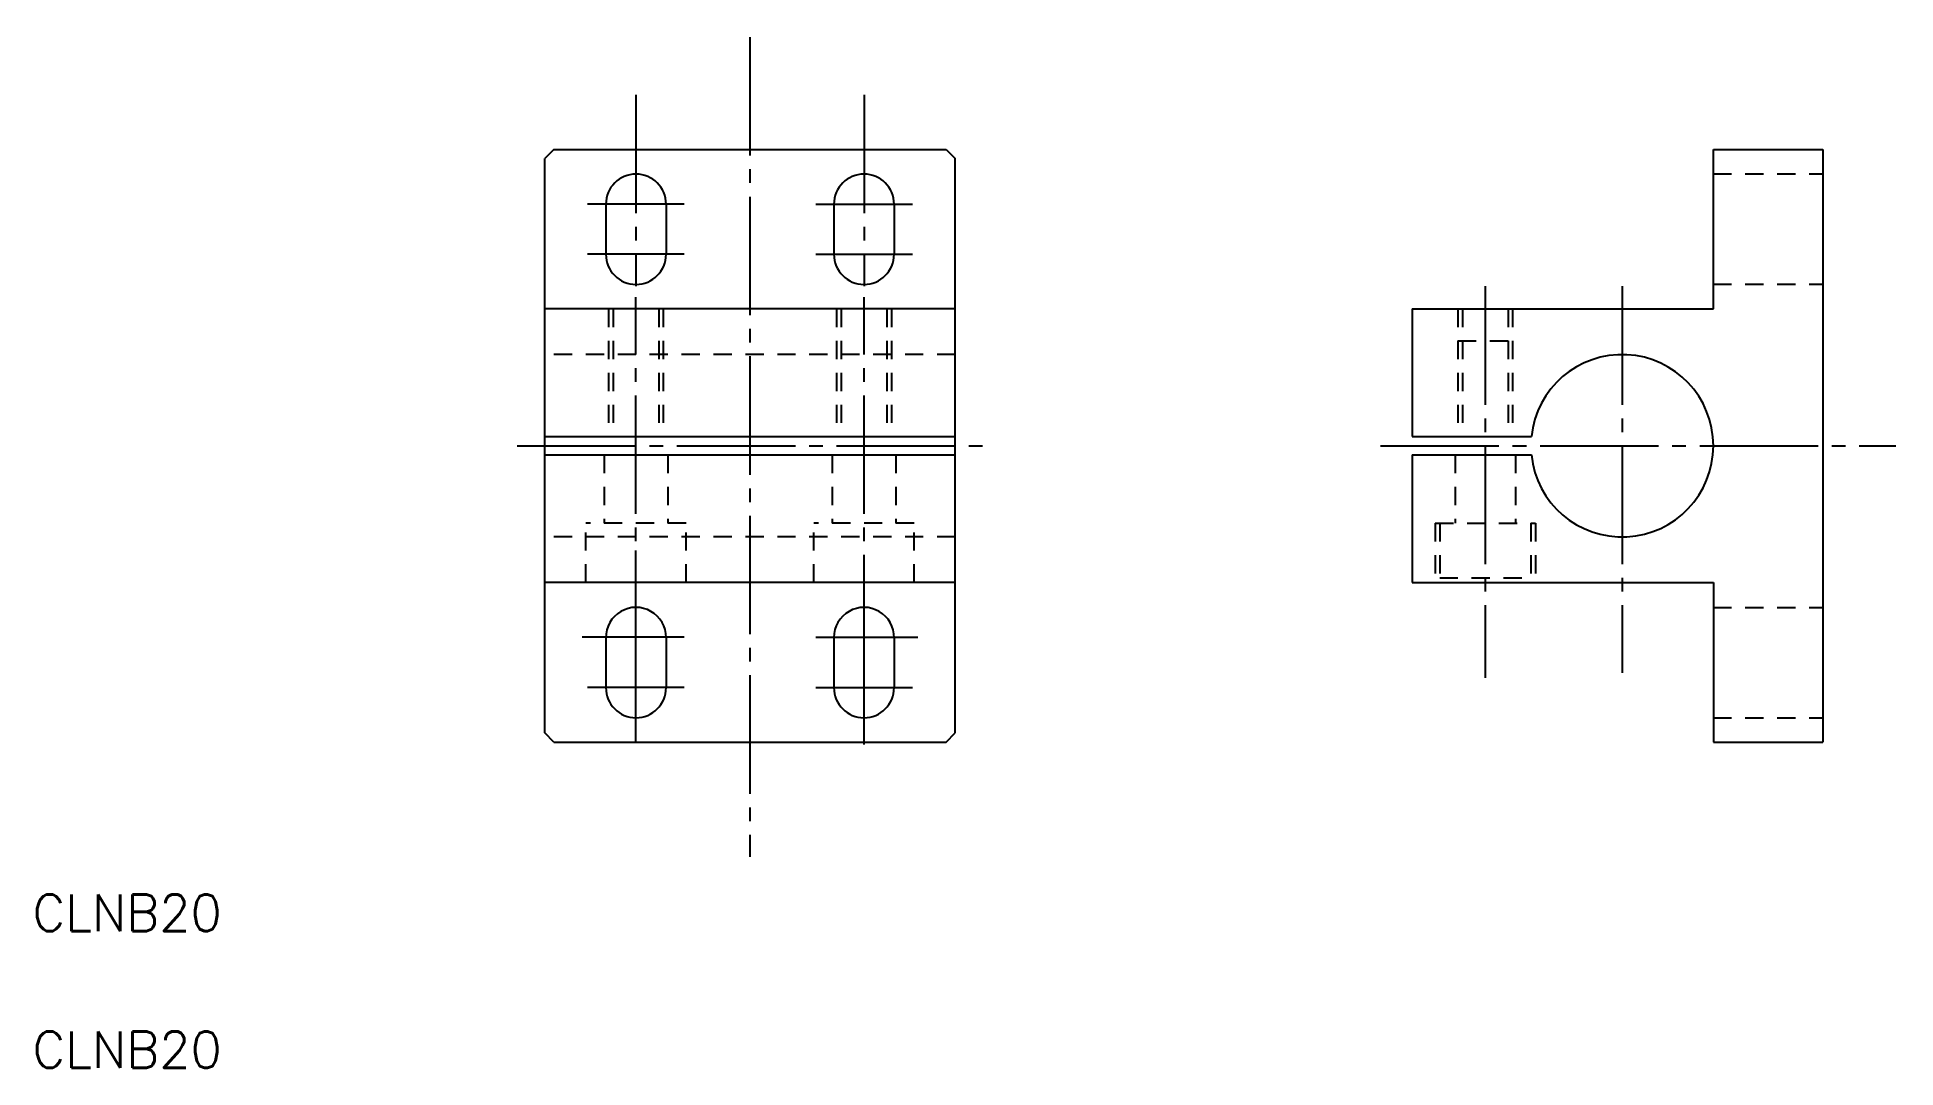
# Model space of a CAD drawing. Extents: x 2039 to 2243, y 153 to 266.
import ezdxf

# ---------------------------------------------------------------- set-up
doc = ezdxf.new("R2010")
doc.units = 0
doc.header["$MEASUREMENT"] = 0
doc.linetypes.add('CENTER', pattern=[17.5, 13, -1.5, 1.5, -1.5])
doc.linetypes.add('DASHED', pattern=[3.5, 2, -1.5])
doc.layers.get('0').update_dxf_attribs({"linetype": 'CONTINUOUS'})
doc.layers.add('CENTER', color=1, linetype='CENTER')
doc.styles.get("Standard").update_dxf_attribs({"font": 'txt.shx'})

msp = doc.modelspace()

# ---------------------------------------------------------------- linework, layer by layer
at = {"color": 7, "linetype": 'Continuous'}
for p, q in [((2095.55, 254.08), (2094.55, 253.08)), ((2094.55, 190.08), (2094.55, 253.08)), ((2095.55, 254.08), (2138.55, 254.08)), ((2138.55, 254.08), (2139.55, 253.08)), ((2139.55, 190.08), (2139.55, 253.08)), ((2222.65, 236.58), (2222.65, 254.08)), ((2222.65, 254.08), (2234.65, 254.08)), ((2234.65, 254.08), (2234.65, 189.08)), ((2101.25, 248.08), (2101.25, 242.58)), ((2107.85, 248.08), (2107.85, 242.58)), ((2126.25, 248.08), (2126.25, 242.58)), ((2132.85, 248.08), (2132.85, 242.58)), ((2189.65, 236.58), (2189.65, 222.58)), ((2189.65, 236.58), (2222.65, 236.58)), ((2094.55, 222.58), (2139.55, 222.58)), ((2189.65, 222.58), (2202.7, 222.58)), ((2094.55, 220.58), (2139.55, 220.58)), ((2189.65, 220.58), (2202.7, 220.58)), ((2189.65, 220.58), (2189.65, 206.58)), ((2139.55, 206.58), (2094.55, 206.58)), ((2189.65, 206.58), (2222.65, 206.58)), ((2222.65, 206.58), (2222.65, 189.08)), ((2101.25, 200.58), (2101.25, 195.05)), ((2107.85, 200.55), (2107.85, 195.05)), ((2126.25, 200.55), (2126.25, 195.05)), ((2132.85, 200.58), (2132.85, 195.05)), ((2095.55, 189.08), (2094.55, 190.08)), ((2138.55, 189.08), (2139.55, 190.08)), ((2095.55, 189.08), (2138.55, 189.08)), ((2222.65, 189.08), (2234.65, 189.08))]:
    msp.add_line(p, q, dxfattribs=at)
at = {"color": 3, "linetype": 'DASHED'}
for p, q in [((2222.65, 251.4), (2234.65, 251.4)), ((2222.65, 239.3), (2234.65, 239.3)), ((2101.55, 236.58), (2101.55, 222.58)), ((2102.05, 236.58), (2102.05, 222.58)), ((2107.05, 236.58), (2107.05, 222.58)), ((2107.55, 236.58), (2107.55, 222.58)), ((2126.55, 236.58), (2126.55, 222.58)), ((2127.05, 236.58), (2127.05, 222.58)), ((2132.05, 236.58), (2132.05, 222.58)), ((2132.55, 236.58), (2132.55, 222.58)), ((2194.65, 236.58), (2194.65, 222.58)), ((2195.15, 236.58), (2195.15, 222.58)), ((2200.15, 236.58), (2200.15, 222.58)), ((2200.65, 236.58), (2200.65, 222.58)), ((2194.65, 233.08), (2200.65, 233.08)), ((2139.55, 231.58), (2094.55, 231.58)), ((2101.05, 220.58), (2101.05, 213.08)), ((2108.05, 220.58), (2108.05, 213.08)), ((2126.05, 220.58), (2126.05, 213.08)), ((2133.05, 220.58), (2133.05, 213.08)), ((2194.35, 220.58), (2194.35, 213.08)), ((2200.95, 220.58), (2200.95, 213.08)), ((2099.05, 206.58), (2099.05, 213.08)), ((2110.05, 213.08), (2099.05, 213.08)), ((2110.05, 206.58), (2110.05, 213.08)), ((2124.05, 206.58), (2124.05, 213.08)), ((2135.05, 213.08), (2124.05, 213.08)), ((2135.05, 206.58), (2135.05, 213.08)), ((2192.15, 213.08), (2203.15, 213.08)), ((2192.15, 213.08), (2192.15, 206.58)), ((2192.65, 213.08), (2192.65, 207.08)), ((2202.65, 213.08), (2202.65, 207.08)), ((2203.15, 213.08), (2203.15, 206.58)), ((2139.55, 211.58), (2094.55, 211.58)), ((2192.65, 207.08), (2202.65, 207.08)), ((2222.65, 203.85), (2234.65, 203.85)), ((2222.65, 191.75), (2234.65, 191.75))]:
    msp.add_line(p, q, dxfattribs=at)
msp.add_line((2139.55, 236.58), (2094.55, 236.58))
at = {"color": 7, "linetype": 'Continuous'}
for centre, radius, start, end in [((2104.55, 248.08), 3.3, 0, 180), ((2129.55, 248.08), 3.3, 0, 180), ((2104.55, 242.58), 3.3, 180, 0), ((2129.55, 242.58), 3.3, 180, 0), ((2212.65, 221.58), 10, 185.7392, 174.2608), ((2104.55, 200.55), 3.3, 0, 180.3597), ((2129.55, 200.55), 3.3, 359.6403, 180), ((2104.55, 195.05), 3.3, 180, 0), ((2129.55, 195.05), 3.3, 180, 0)]:
    msp.add_arc(centre, radius, start, end, dxfattribs=at)
at = {"layer": 'CENTER', "color": 1, "linetype": 'CENTER'}
for p, q in [((2117.05, 266.4), (2117.05, 176.48)), ((2104.55, 260.08), (2104.55, 239.08)), ((2129.55, 260.08), (2129.55, 239.08)), ((2109.85, 248.08), (2099.25, 248.08)), ((2124.25, 248.08), (2134.85, 248.08)), ((2109.85, 242.58), (2099.25, 242.58)), ((2124.25, 242.58), (2134.85, 242.58)), ((2197.65, 239.08), (2197.65, 196.12)), ((2212.65, 239.08), (2212.65, 196.68)), ((2104.55, 196.6), (2104.55, 237.88)), ((2129.55, 196.6), (2129.55, 237.88)), ((2091.53, 221.58), (2142.64, 221.58)), ((2186.15, 221.58), (2242.65, 221.58)), ((2104.55, 189.08), (2104.55, 210.08)), ((2129.55, 188.83), (2129.55, 204.08)), ((2109.85, 200.58), (2098.66, 200.58)), ((2124.25, 200.58), (2135.45, 200.58)), ((2109.85, 195.05), (2099.25, 195.05)), ((2124.25, 195.05), (2134.85, 195.05))]:
    msp.add_line(p, q, dxfattribs=at)

# ---------------------------------------------------------------- texts
at = {"color": 7, "linetype": 'Continuous'}
for p in [(2038.4, 168.35), (2038.4, 153.35)]:
    msp.add_text('CLNB20', height=4, dxfattribs=at).set_placement(p)

doc.saveas('drawing.dxf')
